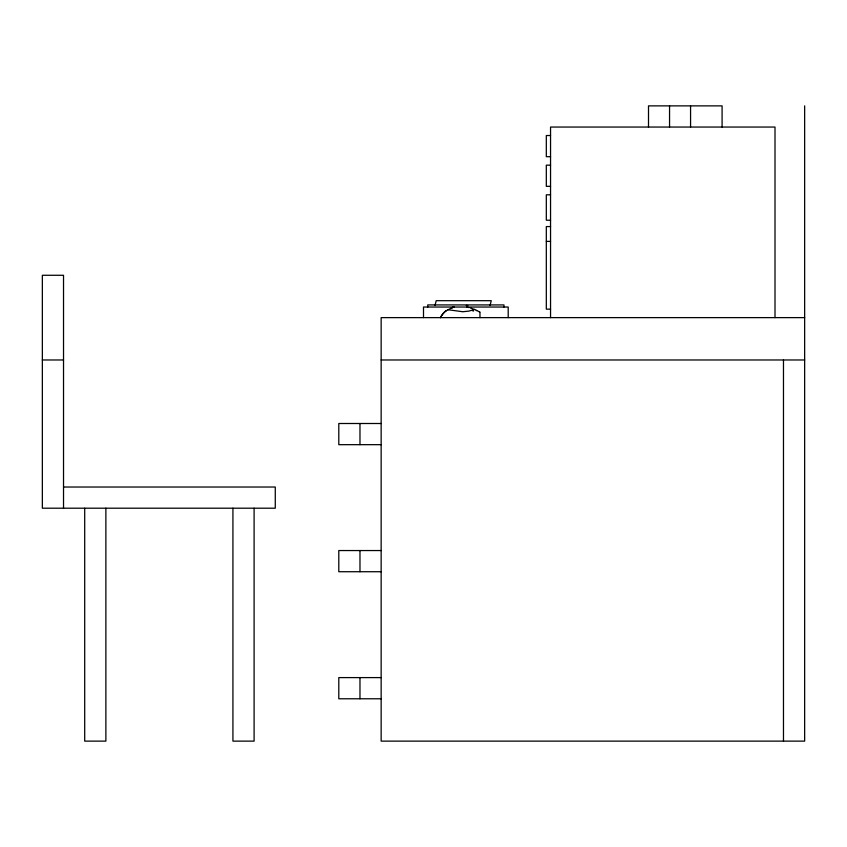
<?xml version="1.0" encoding="UTF-8"?>
<svg xmlns="http://www.w3.org/2000/svg" width="847" height="847" viewBox="0 0 847 847"><rect width="100%" height="100%" fill="white"/><g stroke="black" fill="none" stroke-linecap="round" stroke-linejoin="round"><path stroke-width="1.27" d="M434.998 305.523L436.205 300.685L491.26 300.685L490.053 305.523M445.998 310.828L452.256 307.62M479.73 312.024L474.595 309.462L468.793 311.124L462.769 311.738L447.862 309.716M452.753 307.472L454.257 307.08M550.55 135.52L546.315 135.52L546.315 156.695L550.55 156.695M550.55 165.165L546.315 165.165L546.315 186.34L550.55 186.34M550.55 194.81L546.315 194.81L546.315 220.22L550.55 220.22M550.55 226.573L546.315 226.573L546.315 309.155L550.55 309.155M546.315 241.395L550.55 241.395M804.65 317.625L381.15 317.625L381.15 741.125L804.65 741.125L804.65 105.875M42.35 359.975L63.525 359.975M381.15 359.975L804.65 359.975M381.15 423.5L338.8 423.5L338.8 444.675L381.15 444.675M63.525 487.025L275.275 487.025L275.275 508.2L42.35 508.2L42.35 275.275L63.525 275.275L63.525 508.2M381.15 550.55L338.8 550.55L338.8 571.725L381.15 571.725M381.15 677.6L338.8 677.6L338.8 698.775L381.15 698.775M466.686 307.08L468.762 307.535M470.286 307.948L474.595 309.462M783.475 359.975L783.475 741.125M775.005 317.625L775.005 127.05L550.55 127.05L550.55 317.625M722.089 127.05L722.089 105.875L648.506 105.875L648.506 127.05M690.57 105.875L690.57 127.05M669.553 105.875L669.553 127.05M508.2 317.625L508.2 307.038L423.5 307.038L423.5 317.625M503.965 307.038L503.965 304.92L427.735 304.92L427.735 307.038M479.963 312.162L479.963 317.625M359.975 423.5L359.975 444.675M359.975 550.55L359.975 571.725M359.975 677.6L359.975 698.775M254.1 508.2L254.1 741.125L232.925 741.125L232.925 508.2M105.875 508.2L105.875 741.125L84.7 741.125L84.7 508.2M440.535 317.667A23.494 21.281 39.8 0 1 445.903 310.722M476.649 310.436A18.496 10.46 0 0 1 476.385 310.616M440.429 317.614A23.494 21.217 28.6 0 1 446.073 310.902M466.274 305.418A27.136 7.718 32.7 0 1 467.788 305.598M472.234 310.563A27.136 5.188 26.5 0 1 473.568 311.029M452.7 307.165A22.689 5.495 -36.4 0 1 453.187 307.038M451.747 308.139A22.689 5.124 -34.9 0 1 452.245 307.969"/></g></svg>
